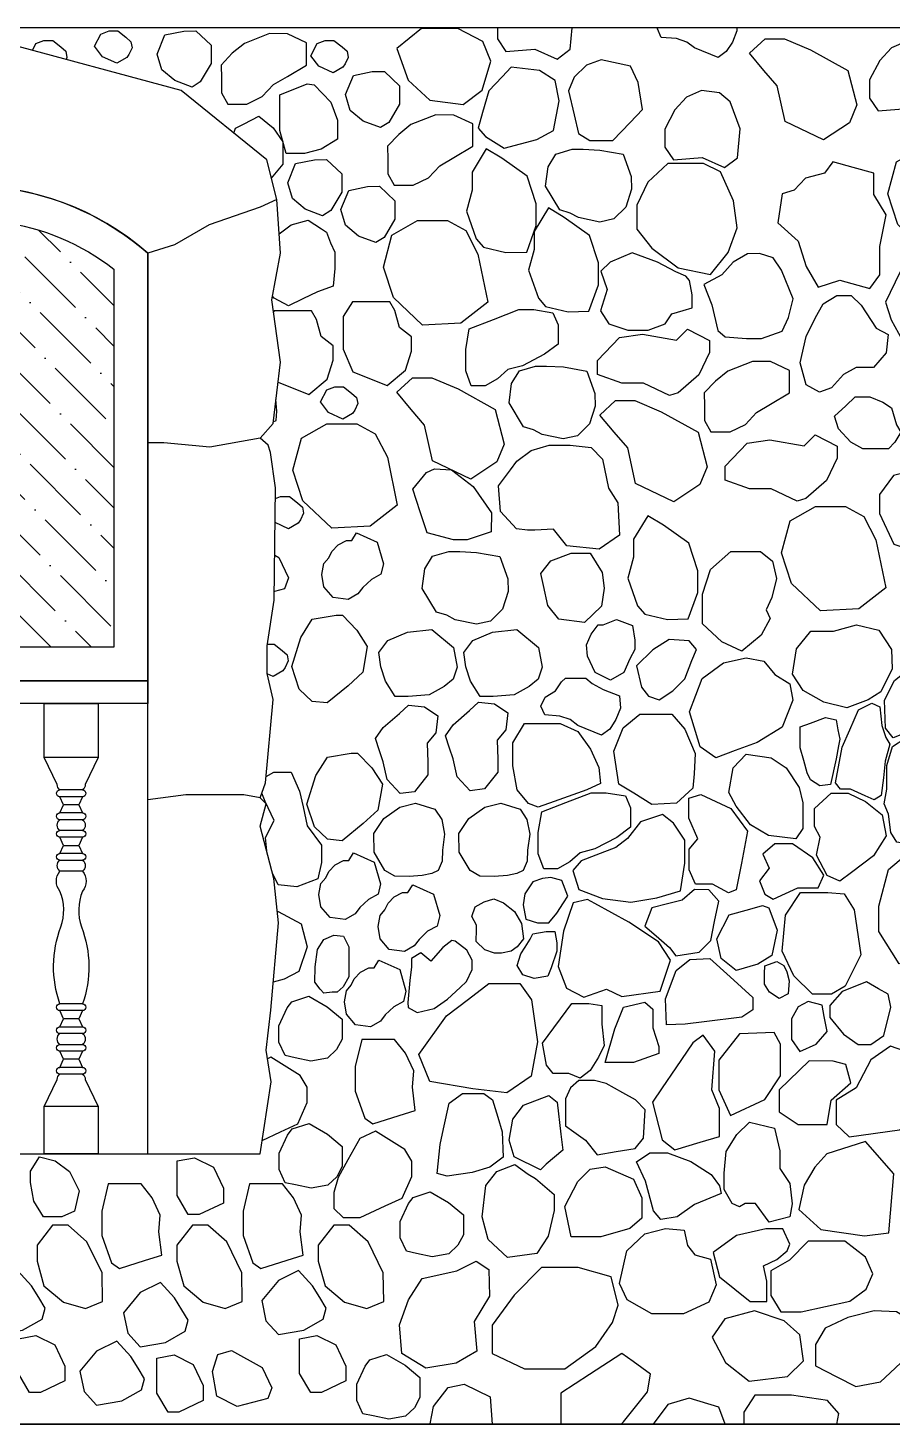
# Model space of a CAD drawing. Header units: millimetres. Extents: x -251401 to 377140, y -30451 to 275830.
# Drawn here: x 225587 to 227507, y -2940 to 160 of the extents above; entities that cross this region are included whole.
import ezdxf

# ---------------------------------------------------------------- set-up
doc = ezdxf.new("R2010")
doc.units = ezdxf.units.MM
for name, color, linetype in [('0-S1', 1, 'Continuous'), ('0-S3', 3, 'Continuous'), ('0-S8', 8, 'Continuous'), ('A-DOORS', 2, 'Continuous'), ('A-HATCH', 8, 'Continuous'), ('A-WALL', 4, 'Continuous'), ('A-WINDOWS', 2, 'Continuous')]:
    doc.layers.add(name, color=color, linetype=linetype)
pattern_1 = [(45, (-15600, 1290.144), (33.67596, 123.47852), [158.75, -31.75, 0, -31.75])]

# ---------------------------------------------------------------- blocks, each defined once
blk = doc.blocks.new('2H2H2H2')
at = {"layer": '0-S8', "color": 8}
for points in [[(1275.2, 3065.1), (1315.1, 3069.8), (1348.2, 3055.6), (1373.8, 3027.3), (1396.4, 2984.4), (1396.4, 2944.1), (1377.4, 2916.1), (1313.3, 2921.3), (1263.5, 2899), (1235, 2920.8), (1228.8, 2985.3), (1251.2, 3045.1)], [(1527.5, 3051.4), (1444.7, 3005.7), (1424.9, 2929.1), (1441, 2889.6), (1499.1, 2851.4), (1584.3, 2892.1), (1601.6, 2971.1), (1631.2, 3005.7), (1663.3, 3043.9), (1628.8, 3076), (1585.5, 3076)], [(2257.5, 2962.1), (2238.1, 3025.9), (2255.8, 3069.6), (2311.3, 3099), (2391.9, 3099), (2446.6, 3054.5), (2421.3, 2983.9), (2373.4, 2939.4), (2373.4, 2939.4), (2299.5, 2930.2)], [(2588.3, 3000.3), (2620.2, 3014.8), (2637.9, 3038.3), (2624, 3065.2), (2606, 3072), (2586.5, 3072), (2568.5, 3058.1), (2557.4, 3048.2), (2554.9, 3034.6), (2561.7, 3020.1), (2566.7, 3012.9)], [(2689.9, 3086.8), (2729.7, 3087.4), (2784.9, 3065.7), (2812.2, 3043.6), (2837.2, 3017.4), (2836.1, 2988.4), (2836.1, 2956), (2822.4, 2931), (2779.8, 2931), (2745.6, 2947.5), (2720.6, 2974.2), (2689.9, 2992.4), (2647.6, 3017.4), (2647.6, 3044.7), (2647.6, 3066.9)], [(2893.1, 3093.5), (2859.3, 3061.4), (2859.3, 3020.8), (2883.3, 2980.1), (2901.7, 2968.6), (2940.1, 2982.9), (2968.8, 3007), (2979.1, 3042), (2961.9, 3084.4), (2920, 3092.9)], [(3068.5, 3021.4), (3100.4, 3035.9), (3118, 3059.4), (3104.1, 3086.4), (3086.1, 3093.2), (3066.6, 3093.2), (3048.7, 3079.2), (3037.5, 3069.3), (3035, 3055.7), (3041.9, 3041.2), (3046.8, 3034.1)], [(1992.7, 3029.2), (2025.4, 3017.5), (2053, 2990.7), (2065.6, 2960.5), (2053, 2906.9), (2043.4, 2865.8), (2017.8, 2850), (1966.7, 2850), (1928.1, 2890.2), (1900.9, 2918.5), (1910.5, 2979), (1927.3, 3015)], [(2192.4, 3012.5), (2212.5, 2991.6), (2242.6, 2960.3), (2256.1, 2912), (2265.7, 2877.6), (2249.4, 2859.2), (2208.3, 2833.3), (2135.4, 2852.5), (2098.5, 2872.6), (2085.9, 2938), (2095.2, 2983.2), (2129.5, 3005.8)], [(2474.4, 3003.5), (2440.6, 2971.4), (2440.6, 2930.7), (2464.7, 2890), (2483, 2878.6), (2521.5, 2892.9), (2550.1, 2917), (2560.4, 2951.9), (2543.2, 2994.3), (2501.4, 3002.9)], [(1730.2, 2956.1), (1770.1, 2960.8), (1803.2, 2946.6), (1828.8, 2918.3), (1851.4, 2875.4), (1851.4, 2835.1), (1832.4, 2807.1), (1768.3, 2812.3), (1718.5, 2790), (1690, 2811.8), (1683.8, 2876.3), (1706.2, 2936.1)], [(2630.1, 2973.8), (2593.2, 2935.4), (2578.7, 2894.9), (2578.7, 2853), (2614.9, 2830.5), (2651.8, 2821.1), (2692.3, 2821.1), (2706.8, 2872.5), (2706.8, 2922.4), (2706.8, 2951.4), (2646, 2976)], [(2320.3, 2906.6), (2360.1, 2907.2), (2415.3, 2885.6), (2442.6, 2863.4), (2467.7, 2837.2), (2466.5, 2808.2), (2466.5, 2775.8), (2452.9, 2750.8), (2410.2, 2750.8), (2376, 2767.3), (2351, 2794), (2320.3, 2812.2), (2278, 2837.2), (2278, 2864.5), (2278, 2886.7)], [(1145.9, 2760.2), (1123.7, 2653.7), (1183.7, 2607.1), (1269.2, 2602.7), (1333.5, 2663.7), (1355.7, 2731.4), (1336.9, 2802.4), (1280.3, 2834.6), (1213.7, 2834.6), (1172.6, 2812.4)], [(1995.4, 2828.8), (1944, 2819.4), (1925.8, 2769.9), (1925.2, 2741.7), (1937.7, 2702.2), (1964.7, 2675.9), (1996, 2669), (2043, 2679), (2061.8, 2689), (2084.4, 2695.9), (2116.4, 2748.6), (2110.8, 2791.8), (2093.2, 2820), (2057.5, 2830.6), (2033, 2830.6)], [(2158.2, 2602.4), (2137, 2661), (2137, 2709.6), (2157, 2770.7), (2213.1, 2810.6), (2248, 2831.8), (2279.7, 2779.6), (2279.7, 2739.5), (2292.3, 2693.4), (2270.5, 2631.7), (2254.3, 2613), (2204.4, 2601.1)], [(1563.9, 2739.5), (1590.8, 2731.5), (1600.3, 2667.3), (1555.4, 2626.4), (1537.4, 2570.1), (1511, 2524.2), (1462.6, 2539.7), (1395.8, 2521.7), (1373.9, 2551.6), (1373.9, 2614.9), (1359.9, 2684.8), (1386.8, 2730.1), (1386.8, 2777.5), (1432.7, 2789.9), (1478.3, 2802.3), (1497, 2777.5), (1538.9, 2766.5)], [(1727.6, 2780.5), (1765.5, 2798.9), (1844.5, 2798.9), (1889, 2757.7), (1913.4, 2706.8), (1913.4, 2652.8), (1880.6, 2611), (1822.1, 2567.6), (1749.8, 2552.4), (1711, 2601.1), (1690.5, 2655.8), (1698.8, 2715.9)], [(2602.9, 2808), (2569.1, 2775.9), (2569.1, 2735.2), (2593.2, 2694.5), (2611.5, 2683.1), (2650, 2697.4), (2678.6, 2721.5), (2688.9, 2756.4), (2671.7, 2798.8), (2629.9, 2807.4)], [(2484.9, 2748.5), (2451.1, 2716.4), (2451.1, 2675.7), (2475.2, 2635), (2493.5, 2623.6), (2532, 2637.9), (2560.6, 2662), (2570.9, 2696.9), (2553.7, 2739.3), (2511.9, 2747.9)], [(2020, 2470.9), (1998.8, 2529.5), (1998.8, 2578.1), (2018.8, 2639.2), (2074.9, 2679.1), (2109.9, 2700.3), (2141.5, 2648.1), (2141.5, 2608), (2154.1, 2561.9), (2132.3, 2500.2), (2116.1, 2481.5), (2066.2, 2469.6)], [(2266.5, 2597.8), (2244.3, 2491.3), (2304.3, 2444.7), (2389.7, 2440.2), (2454.1, 2501.2), (2476.3, 2568.9), (2457.5, 2639.9), (2400.8, 2672.1), (2334.2, 2672.1), (2293.2, 2649.9)], [(1283.1, 2584.4), (1329.7, 2557.3), (1361.1, 2491.1), (1348.4, 2452.1), (1323.8, 2407.2), (1251.7, 2383.4), (1209.2, 2406.3), (1209.2, 2442), (1242.3, 2531.9), (1256.6, 2570.7)], [(1764.4, 2530.3), (1747.3, 2484.8), (1733.3, 2428.4), (1717.2, 2413.9), (1670.1, 2410.3), (1637, 2410.3), (1590.4, 2426.8), (1576.4, 2456.8), (1566.6, 2498.7), (1592.5, 2562.4), (1610.6, 2589.3), (1641.1, 2599.1), (1668, 2598.6), (1699.6, 2580), (1725, 2552)], [(1826.9, 2558.3), (1867.5, 2580), (1924, 2600.5), (1972.9, 2579.7), (1993.8, 2559.6), (1979.5, 2519.4), (1994.1, 2471.6), (1975.8, 2442.8), (1933.5, 2429), (1888.6, 2429), (1850.7, 2443.2), (1835.7, 2465.4), (1810.6, 2472.7), (1790.3, 2478.6), (1790.3, 2507), (1796.3, 2539.1), (1804.4, 2548.9)], [(1359.9, 2378.7), (1387.6, 2345.8), (1426.4, 2345.8), (1454.8, 2330.2), (1481.4, 2301.1), (1507.9, 2291.4), (1537.4, 2307.8), (1550.9, 2356), (1537.1, 2415), (1517.6, 2455.5), (1499.3, 2487.6), (1469, 2505.9), (1437.6, 2505.9), (1415.5, 2484.2), (1381.9, 2433.4), (1355.3, 2419.2)], [(2462.5, 2491.8), (2545.2, 2491.8), (2565.8, 2459.4), (2565.8, 2387), (2544.5, 2336.4), (2467.9, 2305.8), (2427.8, 2340.1), (2413.9, 2382.4), (2413.9, 2414.4), (2440.9, 2434.9), (2451.1, 2472.8)], [(2099.8, 2467.5), (2088.3, 2440.6), (2088.3, 2397.8), (2118.8, 2375.3), (2167.8, 2349.7), (2200.5, 2341.3), (2223, 2321), (2250.8, 2305.1), (2281.3, 2305.1), (2293.2, 2338.6), (2293.2, 2385.8), (2285.7, 2431.7), (2232.3, 2452.5), (2175.6, 2474.5), (2142.2, 2474.5)], [(1821.5, 2289.4), (1840.8, 2283.7), (1898.5, 2311.3), (1946.9, 2311.3), (2001, 2330.5), (2001, 2361.2), (1952.1, 2412.7), (1901.1, 2419.9), (1825.2, 2406.4), (1800.7, 2430.9), (1751.8, 2405.9), (1751.8, 2379.4), (1775.7, 2329.5)], [(1616.7, 2359), (1656.5, 2359.6), (1711.7, 2338), (1739, 2315.8), (1764.1, 2289.6), (1762.9, 2260.6), (1762.9, 2228.2), (1749.3, 2203.2), (1706.6, 2203.2), (1672.4, 2219.7), (1647.4, 2246.4), (1616.7, 2264.6), (1574.4, 2289.6), (1574.4, 2316.9), (1574.4, 2339.1)], [(2076.3, 2347.4), (2024.9, 2338), (2006.7, 2288.5), (2006.1, 2260.3), (2018.6, 2220.8), (2045.6, 2194.5), (2077, 2187.6), (2124, 2197.6), (2142.8, 2207.7), (2165.4, 2214.6), (2197.3, 2267.2), (2191.7, 2310.4), (2174.1, 2338.6), (2138.4, 2349.3), (2113.9, 2349.3)], [(2310.8, 2298.3), (2228, 2252.6), (2208.3, 2176.1), (2224.3, 2136.6), (2282.4, 2098.3), (2367.6, 2139), (2384.9, 2218), (2414.6, 2252.6), (2446.7, 2290.9), (2412.1, 2323), (2368.9, 2323)], [(2566.9, 2231.4), (2598.8, 2246), (2616.5, 2269.5), (2602.5, 2296.4), (2584.6, 2303.2), (2565.1, 2303.2), (2547.1, 2289.3), (2536, 2279.4), (2533.5, 2265.8), (2540.3, 2251.2), (2545.3, 2244.1)], [(1336.8, 2218.9), (1327.4, 2202.3), (1340.7, 2180.2), (1354.5, 2165.6), (1376.6, 2165.6), (1411.4, 2165.6), (1438.3, 2180), (1465.8, 2210), (1474.2, 2237.7), (1449.4, 2261.2), (1428.8, 2280.7), (1395.8, 2280.7), (1366.8, 2269.4), (1348.1, 2256.1)], [(1859.8, 2247.9), (1777.1, 2202.2), (1757.3, 2125.7), (1773.4, 2086.2), (1831.4, 2047.9), (1916.6, 2088.6), (1933.9, 2167.7), (1963.6, 2202.2), (1995.7, 2240.5), (1961.1, 2272.6), (1917.9, 2272.6)], [(2467.8, 2146.8), (2445.6, 2040.3), (2505.6, 1993.7), (2591.1, 1989.3), (2655.4, 2050.3), (2677.6, 2117.9), (2658.8, 2188.9), (2602.2, 2221.1), (2535.6, 2221.1), (2494.5, 2198.9)], [(1538.1, 2054.8), (1557.4, 2049.1), (1615.2, 2076.7), (1663.5, 2076.7), (1717.7, 2095.9), (1717.7, 2126.6), (1668.7, 2178.1), (1617.8, 2185.3), (1541.8, 2171.8), (1517.3, 2196.3), (1468.4, 2171.3), (1468.4, 2144.8), (1492.4, 2094.9)], [(2015.1, 2168.3), (1990.1, 2142.8), (1976.4, 2077.9), (1955.8, 2045.5), (1952.1, 1973.8), (1997, 1942.6), (2068.7, 1950.1), (2098.7, 1986.9), (2140.5, 1985), (2156.7, 1985), (2181, 1988.1), (2216.6, 2026.2), (2221, 2082.9), (2194.1, 2119.1), (2180, 2138.1), (2148.6, 2161.5), (2108, 2173.3), (2061.9, 2173.3)], [(1215.7, 2011.6), (1205.8, 2033.9), (1236.4, 2071.2), (1295.2, 2118.3), (1343.2, 2105.9), (1374.6, 2063.7), (1374.6, 2021.5), (1342.4, 1953.7), (1274.5, 1931.4), (1224, 1942.9), (1215.2, 1979.6), (1215.2, 1998.8)], [(2325, 2118.7), (2277.3, 2082.1), (2236.2, 2023.3), (2237.3, 1981.1), (2290.6, 1963.4), (2320.6, 1963.4), (2379.6, 1978.8), (2394.9, 2025.5), (2411.4, 2075.5), (2380.5, 2113.1), (2362.7, 2120.9)], [(1382.4, 1963.1), (1360.1, 1856.6), (1420.1, 1810), (1505.6, 1805.6), (1570, 1866.6), (1592.2, 1934.2), (1573.3, 2005.2), (1516.7, 2037.4), (1450.1, 2037.4), (1409, 2015.2)], [(1799.6, 1787.6), (1778.4, 1846.2), (1778.4, 1894.8), (1798.4, 1955.9), (1854.5, 1995.8), (1889.4, 2017), (1921.1, 1964.8), (1921.1, 1924.7), (1933.7, 1878.6), (1911.9, 1816.9), (1895.7, 1798.2), (1845.8, 1786.4)], [(2536.3, 1978.6), (2490.4, 1957.9), (2476.3, 1910.2), (2481.9, 1887.3), (2503.3, 1875.5), (2522.3, 1857.6), (2533, 1843.6), (2554.8, 1830.7), (2588.5, 1835.2), (2608.7, 1858.7), (2613.1, 1886.2), (2608.7, 1910.8), (2598, 1923.1), (2591.3, 1937.7), (2577.3, 1952.3), (2558.8, 1961.8), (2547, 1961.8)], [(1637.1, 1752), (1680.1, 1716.5), (1724.5, 1736.7), (1768, 1777.2), (1768, 1842.8), (1750.2, 1897.6), (1704.8, 1937.1), (1639.1, 1937.1), (1611.9, 1916.3), (1603.5, 1877.4), (1613.9, 1835.4), (1626.2, 1807.8), (1617.4, 1788.5)], [(2104.8, 1916.7), (2059.7, 1933.5), (2017.2, 1933.5), (1990.6, 1891.1), (1986.2, 1855.7), (1992.4, 1815.9), (2029.6, 1779.6), (2087.1, 1787.5), (2111, 1817.6), (2120.8, 1861.9), (2126.7, 1888.8)], [(2269.4, 1935.6), (2218, 1926.2), (2199.8, 1876.7), (2199.2, 1848.5), (2211.7, 1809.1), (2238.7, 1782.7), (2270, 1775.8), (2317.1, 1785.9), (2335.9, 1795.9), (2358.4, 1802.8), (2390.4, 1855.4), (2384.8, 1898.7), (2367.2, 1926.8), (2331.5, 1937.5), (2307, 1937.5)], [(1371.8, 1625.6), (1399.9, 1607.9), (1447.2, 1590.7), (1497.9, 1602.7), (1544.3, 1628.5), (1567.9, 1665.4), (1559, 1721.3), (1527.4, 1760.6), (1476.4, 1760.6), (1425.4, 1774.5), (1376, 1763), (1347.5, 1719.7), (1346.7, 1676.6)], [(1958.9, 1786.7), (1923.1, 1772.8), (1917.9, 1740.9), (1917.9, 1719.6), (1929.3, 1699.5), (1942.3, 1669), (1972, 1651.6), (2006, 1669), (2023.5, 1704.8), (2025.7, 1730.5), (2015.2, 1754), (1999.1, 1774.5), (1988.2, 1774.5)], [(2535.5, 1763.1), (2512.4, 1726.5), (2522.6, 1669.4), (2554.8, 1639.2), (2601.7, 1601.3), (2634.5, 1604.5), (2663.4, 1632.1), (2680.1, 1682.2), (2660.2, 1746.4), (2634.5, 1786.9), (2581.8, 1795.9), (2567.6, 1795.9)], [(1797.6, 1739.1), (1841.5, 1742.4), (1878.2, 1719.4), (1914.4, 1683.8), (1902.9, 1636.1), (1887.5, 1615.9), (1864, 1608.2), (1833.3, 1627.9), (1807, 1654.8), (1791.1, 1695.3), (1781.3, 1720.2)], [(2234.1, 1758.3), (2179.8, 1763.9), (2131.7, 1724.4), (2123.9, 1680.6), (2132.4, 1653.8), (2152.9, 1637.6), (2186.1, 1619.2), (2232.7, 1615.7), (2261.7, 1615.7), (2282.9, 1649.6), (2293.5, 1681.4), (2297.7, 1713.1), (2277.9, 1739.9), (2277.9, 1739.9)], [(2423.1, 1758.3), (2368.8, 1763.9), (2320.7, 1724.4), (2312.9, 1680.6), (2321.4, 1653.8), (2341.9, 1637.6), (2375.1, 1619.2), (2421.7, 1615.7), (2450.7, 1615.7), (2471.9, 1649.6), (2482.5, 1681.4), (2486.7, 1713.1), (2466.9, 1739.9), (2466.9, 1739.9)], [(1197.8, 1575.5), (1198.1, 1559.9), (1210.9, 1516.5), (1229.8, 1496.5), (1262.3, 1506.6), (1304.5, 1527.1), (1323.6, 1532), (1344.4, 1523.6), (1361.4, 1544.9), (1363.2, 1607.6), (1341.3, 1651.3), (1305.9, 1679.3), (1285.7, 1695.2), (1254.3, 1686.3), (1222, 1633.9), (1202, 1601.6)], [(1566.9, 1607.3), (1590.9, 1547.3), (1646.5, 1513.5), (1695, 1495.6), (1738.2, 1479.6), (1773, 1503.7), (1796.5, 1581.1), (1768.1, 1655.8), (1720.7, 1690.1), (1670.5, 1701), (1631.2, 1693.9), (1607.2, 1664.5), (1573.4, 1643.3)], [(1988, 1630.9), (1952.1, 1616.7), (1950.2, 1589.4), (1960.1, 1564.1), (1973.8, 1543), (1991.7, 1530), (2044.4, 1551.1), (2061.7, 1564.1), (2084.6, 1572.1), (2118, 1574.6), (2126.7, 1593.8), (2117.4, 1614.2), (2094.5, 1627.8), (2080.9, 1648.2), (2072.2, 1656.3), (2045, 1656.3), (2027, 1656.3), (2012.8, 1644.5)], [(1370.7, 1395.9), (1386, 1385.8), (1406.6, 1395), (1439, 1409.5), (1461.4, 1409.5), (1472.5, 1424.1), (1457.8, 1503.1), (1440.7, 1541.6), (1421.1, 1585.8), (1391.7, 1601), (1374.1, 1592.2), (1369.2, 1550.9), (1360.2, 1524.5), (1351.7, 1509.3), (1362.1, 1471.7), (1365.6, 1435)], [(2229.9, 1598.9), (2200.4, 1579), (2204.4, 1541.6), (2223.5, 1518.6), (2222.7, 1476.4), (2222.7, 1447.8), (2252.2, 1410.4), (2284, 1406.4), (2312.6, 1437.5), (2321.4, 1477.2), (2329.4, 1501.1), (2338.5, 1528.5), (2321.4, 1552.8), (2285.6, 1584.6), (2265.2, 1602.7)], [(2385.4, 1592.4), (2355.9, 1572.5), (2359.9, 1535.1), (2379, 1512.1), (2378.2, 1469.9), (2378.2, 1441.3), (2407.7, 1403.9), (2439.5, 1399.9), (2468.1, 1431), (2476.9, 1470.7), (2484.9, 1494.6), (2494, 1522), (2476.9, 1546.3), (2441.1, 1578.1), (2420.7, 1596.2)], [(1483.1, 1420.3), (1507, 1416.8), (1527.6, 1430.3), (1535.2, 1445.8), (1542.8, 1473.2), (1550.6, 1501.4), (1550.6, 1547.8), (1527.6, 1556.5), (1494.6, 1568.9), (1471.1, 1563.5), (1466.8, 1541.3), (1462.8, 1521), (1465.7, 1505.8), (1471, 1477)], [(1786.2, 1443.9), (1789, 1411.6), (1825.8, 1378.7), (1880.4, 1375.9), (1920.6, 1400.5), (1953.4, 1420.5), (1964.7, 1494.1), (1944, 1545.9), (1907.2, 1576), (1835.8, 1576), (1806.8, 1543.1), (1783.9, 1489.1)], [(1994.5, 1422.2), (2024.7, 1407.9), (2097, 1382.2), (2132.5, 1369.5), (2153.9, 1378.2), (2179.7, 1408.4), (2189.1, 1461.3), (2189.1, 1512.3), (2163.3, 1555.3), (2084.1, 1555.3), (2045, 1537.5), (2016.3, 1498.9), (1998, 1457.9)], [(1181.7, 1321.8), (1233.3, 1284.5), (1291.1, 1284.5), (1335.9, 1292), (1349.6, 1313.2), (1354.7, 1354.3), (1364.1, 1377), (1358.2, 1409.5), (1358.2, 1462.1), (1345.3, 1504.4), (1318.3, 1522.1), (1272, 1504.8), (1222.2, 1471.2), (1203, 1427.7), (1184.4, 1385.5)], [(2502, 1457.1), (2478.9, 1420.5), (2489.1, 1363.4), (2521.3, 1333.2), (2568.2, 1295.3), (2601, 1298.5), (2629.9, 1326.1), (2646.6, 1376.2), (2626.7, 1440.4), (2601, 1480.9), (2548.3, 1489.9), (2534.1, 1489.9)], [(1560.1, 1299.3), (1620.9, 1307.1), (1661.3, 1330.4), (1692.9, 1371.7), (1709.5, 1402.3), (1699.7, 1456.8), (1671, 1487.4), (1615.1, 1479.6), (1581.5, 1457.3), (1552.8, 1413.5), (1544.6, 1379.5), (1544.6, 1322.6)], [(1462.5, 1205.8), (1490.9, 1218.4), (1514.2, 1262.9), (1506.6, 1302.9), (1519.2, 1327.2), (1519.2, 1366.6), (1481.8, 1401), (1444.3, 1401), (1405.8, 1382.3), (1368.4, 1352.5), (1359.8, 1306.4), (1388.1, 1261.9), (1436.7, 1224.5)], [(1710.1, 1179.5), (1745.5, 1199), (1783, 1199), (1797.5, 1230.6), (1797.5, 1276.3), (1778.3, 1299.6), (1798, 1345.4), (1798, 1390), (1771.6, 1397.7), (1704.7, 1366.7), (1667.6, 1316.5), (1681.3, 1245.5), (1692.7, 1186.5)], [(1939, 1394.9), (1927.5, 1368), (1927.5, 1325.2), (1958, 1302.7), (2007, 1277.1), (2039.7, 1268.7), (2062.2, 1248.4), (2090.1, 1232.5), (2120.5, 1232.5), (2132.4, 1266), (2132.4, 1313.3), (2124.9, 1359.2), (2071.5, 1379.9), (2014.8, 1401.9), (1981.4, 1401.9)], [(2173.1, 1365.2), (2157.8, 1342.5), (2151.5, 1309.7), (2156.2, 1274.4), (2157.3, 1250.1), (2166.2, 1229.5), (2180, 1222.6), (2201.1, 1218.4), (2230.2, 1215.8), (2262.4, 1216.3), (2284, 1229), (2308.3, 1269.6), (2308.9, 1311.3), (2286.7, 1344.6), (2251.3, 1369.9), (2215.9, 1378.9)], [(2362.1, 1365.2), (2346.8, 1342.5), (2340.5, 1309.7), (2345.2, 1274.4), (2346.3, 1250.1), (2355.2, 1229.5), (2369, 1222.6), (2390.1, 1218.4), (2419.2, 1215.8), (2451.4, 1216.3), (2473, 1229), (2497.3, 1269.6), (2497.9, 1311.3), (2475.7, 1344.6), (2440.3, 1369.9), (2404.9, 1378.9)], [(1856.9, 1353.3), (1905.5, 1337.4), (1934.6, 1300.3), (1960.4, 1280.3), (2005, 1263.1), (2037.1, 1250.8), (2055.8, 1228.9), (2042.1, 1187.1), (1989.5, 1167.2), (1927.2, 1158.6), (1869.5, 1168.3), (1816.9, 1184.3), (1807.1, 1245.4), (1807.1, 1296.8), (1832.3, 1334.5)], [(1330.7, 1021.9), (1376.1, 1093.4), (1376.1, 1149.6), (1354.4, 1231.4), (1302.6, 1274.9), (1236.1, 1264), (1181.8, 1218.6), (1170.9, 1141.3), (1209.3, 1083.2), (1270, 1043.6)], [(1610.7, 1165.3), (1555.9, 1190.6), (1510.7, 1190.6), (1498.1, 1219), (1522.4, 1257.6), (1567.6, 1288.5), (1606.7, 1288.5), (1633.5, 1265.2), (1619.3, 1234.2), (1641.4, 1206), (1629.2, 1176.4)], [(2542.9, 1268.2), (2496.9, 1247.5), (2482.9, 1199.9), (2488.5, 1176.9), (2509.8, 1165.1), (2528.8, 1147.2), (2539.5, 1133.2), (2561.4, 1120.3), (2595, 1124.8), (2615.2, 1148.3), (2619.7, 1175.8), (2615.2, 1200.4), (2604.5, 1212.8), (2597.8, 1227.3), (2583.8, 1241.9), (2565.3, 1251.4), (2553.5, 1251.4)], [(2080.3, 1206.9), (2104.5, 1213.7), (2122.9, 1211.1), (2144.5, 1203.7), (2162.4, 1177.4), (2166.1, 1152.6), (2159.8, 1121), (2134.5, 1112.6), (2109.2, 1112.6), (2091.3, 1134.2), (2076.6, 1157.4), (2066.6, 1172.1)], [(1453.3, 1177.5), (1430.8, 1141.7), (1416.2, 1041.6), (1450.8, 972.5), (1481.2, 954.3), (1523.1, 954.3), (1564.9, 995.5), (1590.4, 1050.1), (1583.1, 1130.2), (1549.8, 1180.5), (1489.1, 1180.5)], [(1753.7, 1186.1), (1785.3, 1187), (1812.9, 1163.3), (1845.5, 1155.1), (1880.4, 1146.3), (1895.6, 1105.3), (1870.6, 1083.8), (1840.8, 1058.3), (1826.8, 1039.4), (1774.9, 1047.6), (1749.4, 1073.4), (1740.8, 1115.7), (1731.6, 1161.2)], [(2411.4, 1197.2), (2365.4, 1176.5), (2351.4, 1128.9), (2357, 1105.9), (2378.3, 1094.1), (2397.3, 1076.2), (2408, 1062.2), (2429.9, 1049.3), (2463.5, 1053.8), (2483.7, 1077.3), (2488.2, 1104.8), (2483.7, 1129.4), (2473, 1141.8), (2466.3, 1156.3), (2452.3, 1170.9), (2433.8, 1180.4), (2422, 1180.4)], [(1620.6, 1146.1), (1601.6, 1097), (1613.7, 1040.2), (1644.7, 1021.2), (1692.9, 1007.4), (1726.5, 1034.1), (1735.7, 1077.4), (1708.5, 1130.6), (1662.5, 1143.3), (1634.7, 1151.1)], [(1838.6, 1030), (1865.6, 1070.5), (1931.1, 1114.7), (2006.7, 1155.9), (2023, 1164.8), (2054.7, 1157.4), (2076.6, 1094.6), (2088, 1015.7), (2070, 967.6), (2031.4, 947.7), (1981, 965.3), (1946.7, 949.1), (1862, 961.5)], [(2209.4, 1157), (2185.5, 1138.1), (2170.1, 1111.8), (2165.1, 1077.5), (2179.3, 1060), (2192.7, 1050), (2214.4, 1045.4), (2229.5, 1045.4), (2251.2, 1053.3), (2270.4, 1071.7), (2270, 1098.4), (2270, 1107.6), (2280.1, 1127.3), (2273, 1148.2), (2252.5, 1159.9), (2231.6, 1166.1)], [(2095.6, 1093.5), (2091.5, 1068.4), (2091.5, 1050), (2104.1, 1012.7), (2111.5, 994.6), (2141.8, 989.1), (2166.9, 997.2), (2179.4, 1018.2), (2170.9, 1044.1), (2161.7, 1058.8), (2150.7, 1076.4), (2144.3, 1088.7), (2115.2, 1093.9)], [(2565.4, 1083.5), (2553.5, 1059.6), (2553.5, 1029.2), (2553.5, 993.4), (2566, 970.8), (2579.2, 958.8), (2590.5, 958.8), (2609, 956.5), (2616.7, 966), (2629.1, 981.2), (2628.1, 1015.5), (2622.7, 1053.6), (2609, 1076.3), (2586.9, 1085.8)], [(2344.5, 1057.9), (2371.4, 1027.5), (2393.1, 1046.7), (2414.3, 1033.5), (2414.3, 1015), (2417.9, 985.2), (2422.1, 936.3), (2421.5, 925), (2401.2, 913.7), (2363.6, 922.6), (2334.4, 943.5), (2306.3, 969.7), (2292.1, 983), (2279.5, 1009), (2279.5, 1029.9), (2291.4, 1052), (2317.1, 1072.2), (2324.2, 1073.4)], [(1575.2, 984.2), (1577.1, 955.1), (1597.7, 944.8), (1618.5, 958.9), (1629.9, 976.5), (1629.9, 1000.3), (1629.3, 1017.6), (1602.6, 1027), (1586.9, 1017.9), (1580.4, 1004.2)], [(1751.7, 1034), (1706.2, 992.8), (1656.1, 947.4), (1656.1, 919.8), (1680.4, 903.5), (1763.8, 893.2), (1806, 888), (1848, 886.3), (1850.2, 944.1), (1826.1, 1007.1), (1795.9, 1031.8)], [(2486.4, 1029.7), (2440.4, 1009), (2426.4, 961.4), (2432, 938.4), (2453.3, 926.6), (2472.3, 908.7), (2483, 894.7), (2504.9, 881.8), (2538.5, 886.3), (2558.7, 909.8), (2563.2, 937.3), (2558.7, 961.9), (2548, 974.3), (2541.3, 988.8), (2527.3, 1003.4), (2508.8, 1012.9), (2497, 1012.9)], [(1376.7, 966.7), (1403.5, 982.3), (1457.2, 960.7), (1484.9, 929.5), (1484.9, 902.7), (1454.6, 865.5), (1421.7, 843), (1394, 843), (1364.6, 862.9), (1349.2, 925.8), (1355.2, 954.4)], [(2148.2, 772.8), (2202.6, 735.2), (2277.7, 744), (2373.7, 760.8), (2397.7, 820.7), (2336.1, 906.2), (2287.3, 943.8), (2242.1, 978.6), (2173.8, 978.6), (2147.4, 942.2), (2134.6, 848.7)], [(1533.2, 938.5), (1555.2, 926.5), (1569.9, 899.8), (1569.9, 854.2), (1551.6, 827), (1515.4, 843.2), (1490.8, 872), (1497.1, 905), (1501.9, 930.2)], [(1864.4, 822.5), (1921.1, 803.1), (1983.7, 803.1), (1962.8, 877.6), (1943.4, 925.9), (1895.5, 937), (1877.8, 921.5), (1877.8, 879.6), (1864.6, 838.4)], [(1998.6, 814.7), (2016.9, 785.3), (2039.2, 768.3), (2064.6, 778.1), (2099.3, 778.1), (2114.3, 797), (2122.8, 845.4), (2058.1, 934.2), (2020.2, 934.2), (1991.4, 929.6), (1991.4, 887.8), (1986.5, 840.3)], [(2601.3, 926.4), (2568.4, 898.8), (2568.4, 854.5), (2580.5, 831.6), (2600.6, 812.8), (2637.6, 806.1), (2672.5, 813.5), (2695, 818.3), (2708.8, 847.8), (2708.8, 884), (2690, 924.3), (2679.9, 937.8), (2642.3, 949.9)], [(1608.6, 869.8), (1685.7, 866.6), (1731.3, 808), (1731.3, 741.8), (1705.2, 685.4), (1629.1, 720.6), (1594.5, 773.3), (1594.5, 843.8)], [(1288.2, 676.3), (1254.2, 723.5), (1254.2, 750.9), (1305.8, 823.4), (1349.8, 838.8), (1393.7, 809.1), (1426.7, 746.5), (1470.6, 719.1), (1470.6, 665.3), (1442.1, 637.8), (1330, 653.2)], [(1765.9, 863.6), (1789, 846.7), (1827, 790.9), (1857, 746.7), (1878.8, 714.6), (1857.5, 631), (1829.1, 608.8), (1773.2, 625.7), (1730, 638.7), (1730.1, 700.4), (1746.9, 742.5), (1740.6, 827.9)], [(2412.2, 748), (2409.3, 784.6), (2427.3, 823.2), (2451.6, 854.1), (2478.9, 854.1), (2524.8, 854.1), (2539.1, 793.9), (2539.1, 739.4), (2517.6, 679.2), (2499.7, 666.3), (2441.6, 685), (2405.8, 696.4)], [(1530.9, 806.6), (1597.2, 742.3), (1597.2, 693.6), (1555.2, 665.3), (1490.9, 665.3), (1482, 719.5), (1438.1, 757.9), (1449.1, 798.3), (1477.2, 805.8)], [(1898.6, 634.8), (1895.4, 697.5), (1916.6, 720.2), (1944.5, 735.6), (1981.7, 756.2), (2007.4, 762.6), (2042.2, 762.6), (2061, 746.3), (2071.8, 721.9), (2071.8, 662.4), (2053.3, 649.1), (2027.5, 630.6), (2001.8, 598.1), (1959.5, 605.1), (1917.3, 612)], [(2127.5, 564.5), (2186.2, 593.4), (2196.9, 630.5), (2189.1, 676.8), (2165.6, 708.1), (2109.2, 729.5), (2090.8, 714.6), (2082.3, 643.5), (2078.1, 608), (2114.9, 577.3)], [(2210.7, 592.7), (2239.8, 570.3), (2279, 558.7), (2335.1, 550.3), (2356.8, 556.3), (2350.2, 621.1), (2342.8, 655.8), (2330.7, 712.7), (2301.1, 733.9), (2253.1, 733.9), (2234.5, 720.2), (2222.6, 681.7), (2212.5, 649)], [(1574, 460.4), (1619.9, 448.2), (1650.2, 489.9), (1673.1, 489.9), (1685.3, 482.3), (1701.5, 490), (1719.7, 521.2), (1719.7, 557.2), (1714.8, 605), (1691.3, 643), (1663, 670.5), (1608, 656.8), (1596.2, 607), (1596.2, 567.4), (1574, 534.2), (1568.3, 488.9)], [(2600.8, 643.9), (2567.9, 616.3), (2567.9, 572), (2580, 549.1), (2600.1, 530.3), (2637.1, 523.6), (2672, 531), (2694.5, 535.8), (2708.3, 565.3), (2708.3, 601.5), (2689.5, 641.8), (2679.4, 655.3), (2641.8, 667.4)], [(1353.9, 424.4), (1342.7, 555.6), (1405.9, 627.3), (1491.3, 600.1), (1518.5, 570.4), (1541.7, 530.3), (1553.9, 476.4), (1505.2, 432.1), (1407.7, 418.2)], [(2429.2, 609.3), (2494.4, 650.2), (2528.6, 634.1), (2555.5, 586.4), (2577, 547.5), (2586.4, 514.5), (2586.4, 478.3), (2565.6, 458.8), (2528, 458.8), (2472.8, 484.3), (2434.9, 501.9), (2413.7, 549.5), (2413.7, 583.7)], [(1726.3, 511.8), (1785.2, 487.6), (1823.9, 460.5), (1860.3, 454.1), (1876.4, 473.8), (1894.3, 539), (1914, 582.2), (1884.5, 602.4), (1845.8, 602.4), (1793.4, 583.1), (1748.8, 554.3), (1730.1, 528.7)], [(2896.1, 591.5), (2853.9, 570.8), (2831.9, 523.5), (2831.9, 490.8), (2886.1, 465), (2910, 465), (2934.6, 507.2), (2934.6, 555), (2934.6, 584.6)], [(3205.5, 584.6), (3174, 560.6), (3152.6, 517.8), (3162.7, 473.1), (3191, 460.5), (3231.3, 460.5), (3252.8, 495.2), (3260.3, 536.7), (3260.3, 561.9), (3240.2, 593.4)], [(1984, 571.5), (1921, 543.5), (1902.4, 502.6), (1902.4, 457.5), (1928.9, 434.6), (1993.4, 416), (2059.3, 416), (2073.7, 483.3), (2045, 538.5), (2017.3, 565.7)], [(2138.6, 545.1), (2097.1, 509.4), (2097.1, 474.4), (2110.7, 417.2), (2135.8, 378.6), (2200.8, 370), (2243.7, 410), (2257.3, 460.1), (2248.7, 529.4), (2224.4, 560.8), (2184.4, 576.5), (2155.1, 555.1)], [(2661.2, 427), (2658.3, 463.6), (2676.3, 502.2), (2700.6, 533.1), (2727.9, 533.1), (2773.8, 533.1), (2788.1, 472.9), (2788.1, 418.4), (2766.6, 358.2), (2748.7, 345.3), (2690.6, 364), (2654.8, 375.4)], [(2975.3, 427), (2972.5, 463.6), (2990.4, 502.2), (3014.8, 533.1), (3042, 533.1), (3087.9, 533.1), (3102.2, 472.9), (3102.2, 418.4), (3080.7, 358.2), (3062.8, 345.3), (3004.7, 364), (2969, 375.4)], [(2331.8, 491.9), (2298.9, 464.3), (2298.9, 420), (2311, 397.1), (2331.1, 378.3), (2368.1, 371.6), (2403, 379), (2425.5, 383.8), (2439.3, 413.3), (2439.3, 449.5), (2420.5, 489.8), (2410.4, 503.3), (2372.8, 515.4)], [(1784.4, 376), (1749.8, 366.5), (1737, 309), (1753.7, 270.6), (1809.9, 245.1), (1880.3, 245.1), (1935.3, 275.7), (1951.9, 312.2), (1935.9, 385), (1895.6, 422.7), (1849.6, 434.2), (1808.1, 430.2), (1801.3, 396.5)], [(2477, 335.5), (2510.5, 405), (2552.3, 441.9), (2586.8, 441.9), (2621.4, 396.9), (2621.4, 361.6), (2606.1, 307), (2562.7, 270.8), (2513.7, 256.4), (2475.9, 272.4)], [(2791.1, 335.5), (2824.6, 405), (2866.4, 441.9), (2900.9, 441.9), (2935.5, 396.9), (2935.5, 361.6), (2920.2, 307), (2876.8, 270.8), (2827.8, 256.4), (2790, 272.4)], [(3101.5, 335.5), (3135, 405), (3176.8, 441.9), (3211.3, 441.9), (3245.9, 396.9), (3245.9, 361.6), (3230.6, 307), (3187.2, 270.8), (3138.2, 256.4), (3100.4, 272.4)], [(1403.9, 299.6), (1389.1, 333.6), (1405.7, 370.5), (1451.8, 406.4), (1508.9, 406.4), (1532.8, 406.4), (1574.3, 364), (1615.7, 340.1), (1615.7, 285.8), (1593.6, 248.9), (1548.5, 248.9), (1440.7, 272.9)], [(1573.5, 399.3), (1588.9, 433.2), (1626.7, 433.2), (1692.1, 418.5), (1744, 381.3), (1729.9, 326.9), (1662, 272.4), (1624.8, 272.4), (1624.8, 317.3), (1632, 351.7), (1602.3, 365.7), (1579.3, 384.6)], [(1970.8, 326.9), (2043.6, 347.9), (2125.4, 347.9), (2186.1, 286.1), (2234.7, 219.9), (2234.7, 157), (2162.9, 122.8), (2073.5, 122.8), (2005, 172.4), (1967.4, 225.4), (1955.3, 264)], [(2270.5, 361.7), (2242.6, 343.4), (2240.8, 284.1), (2274.9, 227.4), (2268.8, 162), (2315, 135), (2382.2, 124.5), (2435.4, 156.8), (2440.6, 220.4), (2420.6, 276.2), (2390.8, 323.2), (2313.3, 339.9)], [(2665, 341), (2709.5, 318.8), (2746.9, 274.2), (2737.4, 228.9), (2709.5, 198.7), (2653.3, 208.4), (2610.1, 233.1), (2603.4, 257.5), (2617.6, 280.7), (2633.7, 307.1)], [(3289.5, 341), (3334.1, 318.8), (3371.5, 274.2), (3361.9, 228.9), (3334.1, 198.7), (3277.9, 208.4), (3234.6, 233.1), (3227.9, 257.5), (3242.1, 280.7), (3258.2, 307.1)], [(2972, 314), (3016.5, 291.8), (3053.9, 247.2), (3044.4, 201.9), (3016.5, 171.7), (2960.3, 181.4), (2917.1, 206.1), (2910.4, 230.5), (2924.6, 253.7), (2940.7, 280.1)], [(1287.9, 187.1), (1300.8, 227.1), (1337, 249.5), (1386.4, 251.2), (1445, 236.8), (1495, 213.3), (1516.9, 176.5), (1516.9, 129.5), (1469.2, 104.8), (1427.4, 83.1), (1372.1, 93.9), (1339.9, 124.3), (1301.5, 160.6)], [(1551.4, 198.2), (1586.4, 229.1), (1652.4, 251.8), (1718.4, 233.5), (1746, 193), (1716.3, 136.6), (1664.1, 95.3), (1578.7, 105.5), (1543.2, 140.2)], [(2624.1, 196.5), (2581.9, 175.8), (2559.9, 128.5), (2559.9, 95.8), (2614, 70), (2638, 70), (2662.6, 112.2), (2662.6, 160), (2662.6, 189.6)], [(3248.6, 196.5), (3206.4, 175.8), (3184.4, 128.5), (3184.4, 95.8), (3238.6, 70), (3262.5, 70), (3287.1, 112.2), (3287.1, 160), (3287.1, 189.6)], [(2814.1, 163.6), (2746.1, 125.9), (2724.7, 80.5), (2733.5, 56.6), (2801.6, 39), (2846.3, 62.3), (2856.4, 117.1), (2844.4, 154.2)], [(3068.9, 184.3), (3113.5, 162.1), (3150.9, 117.5), (3141.4, 72.2), (3113.5, 42), (3057.3, 51.7), (3014.1, 76.4), (3007.4, 100.8), (3021.5, 124), (3037.7, 150.4)], [(2428.3, 130.9), (2395.4, 103.3), (2395.4, 59), (2407.5, 36.1), (2427.6, 17.3), (2464.6, 10.6), (2499.5, 18), (2522, 22.8), (2535.8, 52.3), (2535.8, 88.5), (2517, 128.8), (2506.9, 142.3), (2469.3, 154.4)], [(2941.1, 153.4), (2898.9, 132.6), (2876.8, 85.4), (2876.8, 52.6), (2931, 26.8), (2955, 26.8), (2979.5, 69), (2979.5, 116.8), (2979.5, 146.4)]]:
    blk.add_lwpolyline(points, close=True, dxfattribs=at)
for points in [[(1691.8, 3100), (1691.4, 3093.9), (1701.3, 3068.5), (1714.9, 3047.5), (1732.9, 3034.5), (1785.5, 3055.5), (1802.8, 3068.5), (1825.8, 3076.6), (1859.2, 3079), (1867.9, 3098.2), (1867.1, 3100)], [(2223.3, 3100), (2223.3, 3075.7), (2204.3, 3047.7), (2140.3, 3053), (2090.4, 3030.7), (2062, 3052.5), (2057.4, 3100)], [(3256.3, 3050.1), (3248.5, 3065.2), (3230.5, 3072), (3211, 3072), (3193, 3058.1), (3181.9, 3048.2), (3179.4, 3034.6), (3181.5, 3030.1)], [(2808.8, 2866.3), (2805.3, 2877.6), (2785.7, 2887), (2753.2, 2904.3), (2721.3, 2878.3), (2699.6, 2846.8), (2699.6, 2797.2), (2725.5, 2766.7)], [(2708, 2642.8), (2681.5, 2662.6), (2643.9, 2673), (2614.1, 2653.6), (2603, 2646.3), (2594.1, 2622.5), (2584.3, 2602.4), (2584.3, 2565.6), (2588.2, 2526.7), (2623.2, 2513.8), (2655.6, 2498.3), (2687.5, 2482.9), (2719, 2499.6), (2722.6, 2504.5)], [(2710.5, 2313.3), (2641.9, 2285.8), (2601.8, 2320.1), (2587.9, 2362.4), (2587.9, 2394.4), (2614.9, 2414.9), (2625.1, 2452.8), (2636.5, 2471.8), (2719.2, 2471.8), (2720.4, 2469.8)], [(2721.1, 2225.6), (2714.8, 2228.1), (2713.2, 2248.9), (2715.2, 2274.6)], [(2716.5, 2055.3), (2704.9, 2059.7), (2685.4, 2059.7), (2667.4, 2045.8), (2656.3, 2035.9), (2653.8, 2022.3), (2660.6, 2007.7), (2665.6, 2000.6), (2687.3, 1987.9), (2717.1, 2001.5)], [(2717.8, 1929), (2708.9, 1924), (2687.5, 1878.7), (2696.3, 1854.7), (2718.7, 1848.9)], [(2734.2, 1731.8), (2719.4, 1731.8), (2701.4, 1717.9), (2690.3, 1708), (2687.8, 1694.4), (2694.6, 1679.8), (2699.6, 1672.7), (2721.3, 1660), (2734.7, 1666.2)], [(2737.1, 1438.2), (2720, 1447.4), (2681.2, 1447.4), (2662.6, 1405.4), (2654.6, 1370.7), (2645.7, 1328.7), (2614.2, 1285.1), (2614.2, 1247.2), (2622.2, 1210.9), (2669.1, 1193.1), (2710.3, 1197.1), (2722.9, 1223.6)], [(2735.6, 1272.5), (2738.6, 1302.1), (2719.2, 1340), (2739.4, 1382), (2746.4, 1401)], [(2712.1, 1138), (2710.1, 1138.1), (2659.1, 1111), (2646.2, 1059.3), (2664.2, 1005.1), (2697.2, 987.7), (2721.2, 981.1)], [(2745.5, 630), (2704.8, 648.8), (2666.9, 666.4), (2645.7, 714), (2645.7, 748.2), (2661.2, 773.8), (2726.4, 814.7), (2733.9, 811.2)], [(1948.4, 0), (1943.1, 5.3), (1890.1, 71.9), (1883.3, 111.1), (1921.5, 138.6), (1946.6, 156.5), (2018.5, 110.1), (2082.5, 68.9), (2082.5, 1.4), (2080.6, 0)], [(1469.3, 0), (1464.5, 23.2), (1489.8, 52.5), (1569.8, 64.2), (1651.8, 64.2), (1676.1, 26.2), (1676.1, 0)], [(2372.4, 0), (2372.4, 0.3), (2365.1, 38.8), (2332.7, 80.9), (2297.2, 88.3), (2239.1, 60.2), (2234.6, 0)], [(1717.3, 0), (1731.7, 37.7), (1797.6, 57.4), (1844.9, 43.2), (1877.3, 0)]]:
    blk.add_lwpolyline(points, dxfattribs=at)
blk = doc.blocks.new('4H42H')
at = {"layer": 'A-HATCH'}
h = blk.add_hatch(dxfattribs=at)
h.set_pattern_fill('ANSI36', color=256, scale=20)
h.set_pattern_definition(pattern_1)
edge = h.paths.add_edge_path()
edge.add_line((-325, 914.5), (-325, 75))
edge.add_line((-325, 75), (-75, 75))
edge.add_line((-75, 75), (-75, 1019.7))
edge.add_arc((0, 491.7), 533.3, 98.084, 127.5443)
h = blk.add_hatch(dxfattribs=at)
h.set_pattern_fill('ANSI36', color=256, scale=20)
h.set_pattern_definition(pattern_1)
edge = h.paths.add_edge_path()
edge.add_line((325, 914.5), (325, 75))
edge.add_line((325, 75), (75, 75))
edge.add_line((75, 75), (75, 1019.7))
edge.add_arc((0, 491.7), 533.3, 52.4557, 81.916, ccw=False)
at = {"layer": 'A-WINDOWS'}
for points in [[(-400, 950), (-400, 0), (0, 0), (0, 1100, 0.181335)], [(400, 950), (400, 0), (0, 0), (0, 1100, -0.181335)], [(-325, 914.5), (-325, 75), (-75, 75), (-75, 1019.7, 0.129258)], [(325, 914.5), (325, 75), (75, 75), (75, 1019.7, -0.129258)]]:
    blk.add_lwpolyline(points, format="xyb", close=True, dxfattribs=at)
blk = doc.blocks.new('42h24h24h')
at = {"layer": '0-S1'}
blk.add_lwpolyline([(-31, 255, 0.271162), (-25, 243, 1), (-25, 228), (-17, 210), (-25, 192, 1), (-25, 177, 0.271162), (-31, 165), (-60, 105), (-60, 0), (60, 0), (60, 105), (31, 165, 0.271162), (25, 177, 1), (25, 192), (17, 210), (25, 228, 1), (25, 243, 0.271162), (31, 255, 0.271162), (25, 267, 1), (25, 282), (17, 300), (25, 318, 1), (25, 333, 0.178343), (22.9, 503.8, -0.1837), (25, 583, 0.355556), (25, 628, 0.271162), (31, 640, 0.271162), (25, 652, 1), (25, 667), (17, 685), (25, 703, 1), (25, 718, 0.271162), (31, 730, 0.271162), (25, 742, 1), (25, 757), (17, 775), (25, 793, 1), (25, 808, 0.271162), (31, 820), (60, 880), (60, 1000), (-60, 1000), (-60, 880), (-31, 820, 0.271162), (-25, 808, 1), (-25, 793), (-17, 775), (-25, 757, 1), (-25, 742, 0.271162), (-31, 730, 0.271162), (-25, 718, 1), (-25, 703), (-17, 685), (-25, 667, 1), (-25, 652, 0.271162), (-31, 640, 0.271162), (-25, 628, 0.355556), (-25, 583, -0.1837), (-22.9, 503.8, 0.178343), (-25, 333, 1), (-25, 318), (-17, 300), (-25, 282, 1), (-25, 267, 0.271162)], format="xyb", close=True, dxfattribs=at)
for points in [[(-60, 880), (60, 880)], [(-25, 808), (25, 808)], [(-25, 793), (25, 793)], [(-25, 757), (25, 757)], [(-17, 775), (17, 775)], [(-25, 742), (25, 742)], [(-25, 718), (25, 718)], [(-25, 703), (25, 703)], [(17, 685), (-17, 685)], [(-25, 667), (25, 667)], [(25, 652), (-25, 652)], [(-25, 628), (25, 628)], [(-25, 333), (25, 333)], [(-25, 318), (25, 318)], [(25, 282), (-25, 282)], [(-17, 300), (17, 300)], [(-25, 267), (25, 267)], [(25, 243), (-25, 243)], [(-25, 228), (25, 228)], [(-25, 192), (25, 192)], [(-17, 210), (17, 210)], [(-25, 177), (25, 177)], [(-60, 105), (60, 105)]]:
    blk.add_lwpolyline(points, dxfattribs=at)

msp = doc.modelspace()

# ---------------------------------------------------------------- linework, layer by layer
at = {"layer": '0-S3', "color": 3}
msp.add_line((377139.5, -2940.144), (-19812.5, -2940.144), dxfattribs=at)
at = {"layer": 'A-DOORS', "color": 1}
msp.add_lwpolyline([(225853.5, -1340.144), (225053.5, -1340.144), (225053.5, -1290.144), (225853.5, -1290.144)], close=True, dxfattribs=at)
at = {"layer": 'A-WALL', "color": 3}
msp.add_lwpolyline([(219853.5, 159.856), (219103.5, 159.856), (219053.5, 259.856), (222203.5, 2559.856), (222203.5, 2959.856), (225503.5, 2959.856), (225503.5, 2559.856), (228653.5, 259.856), (228603.5, 159.856), (227853.5, 159.856)], close=True, dxfattribs=at)
at = {"layer": 'A-WALL'}
msp.add_lwpolyline([(227853.5, 159.856), (219853.5, 159.856), (219853.5, -2940.144), (227853.5, -2940.144)], close=True, dxfattribs=at)
at = {"layer": 'A-WALL', "color": 1}
for points in [[(226140.333, -221.345), (226117.738, -133.261), (225927.893, 21.145), (225527.181, 128.826), (225446.896, 122.284), (225450.697, 100.609), (225457.843, 59.856), (225471.197, -153.997), (225459.144, -185.284), (225459.1, -190.17)], [(226103.5, -750.792), (226131.934, -718.192), (226148.344, -582.308), (226129.42, -443.649), (226148.344, -340.286), (226140.333, -221.345), (226103.5, -237.91), (225990.158, -277.508), (225912.957, -321.584), (225853.5, -340.144)], [(226103.5, -1549.381), (226115.05, -1516.416), (226131.722, -1331.431), (226118.686, -1273.66), (226118.686, -1212.294), (226134.636, -1111.079), (226137.206, -861.375), (226126.225, -782.556), (226121.175, -766.632), (226103.5, -750.792), (225991.34, -771.086), (225889.069, -761.514), (225853.5, -761.514)], [(225853.5, -2340.144), (226103.5, -2340.144), (226127.284, -2180.168), (226116.676, -2109.948), (226126.807, -2021.136), (226143.969, -1827.026), (226133.815, -1728.674), (226103.5, -1612.803), (226116.68, -1563.21), (226103.5, -1549.381), (226066.632, -1543.174), (225937.724, -1543.174), (225853.5, -1554.451)]]:
    msp.add_lwpolyline(points, dxfattribs=at)
at = {"layer": 'A-WALL'}
msp.add_lwpolyline([(225853.5, -340.144, 0.375), (225053.5, -340.144), (225053.5, -2340.144), (225853.5, -2340.144)], format="xyb", close=True, dxfattribs=at)

# ---------------------------------------------------------------- block references
at = {"layer": 'A-DOORS', "xscale": -1}
msp.add_blockref('42h24h24h', (225683.5, -2340.144), dxfattribs=at)
at = {"layer": 'A-WALL', "xscale": -1}
msp.add_blockref('2H2H2H2', (228853.5, -2940.144), dxfattribs=at)
at = {"layer": 'A-WINDOWS', "xscale": -1}
msp.add_blockref('4H42H', (225453.5, -1290.144), dxfattribs=at)

doc.saveas('drawing.dxf')
